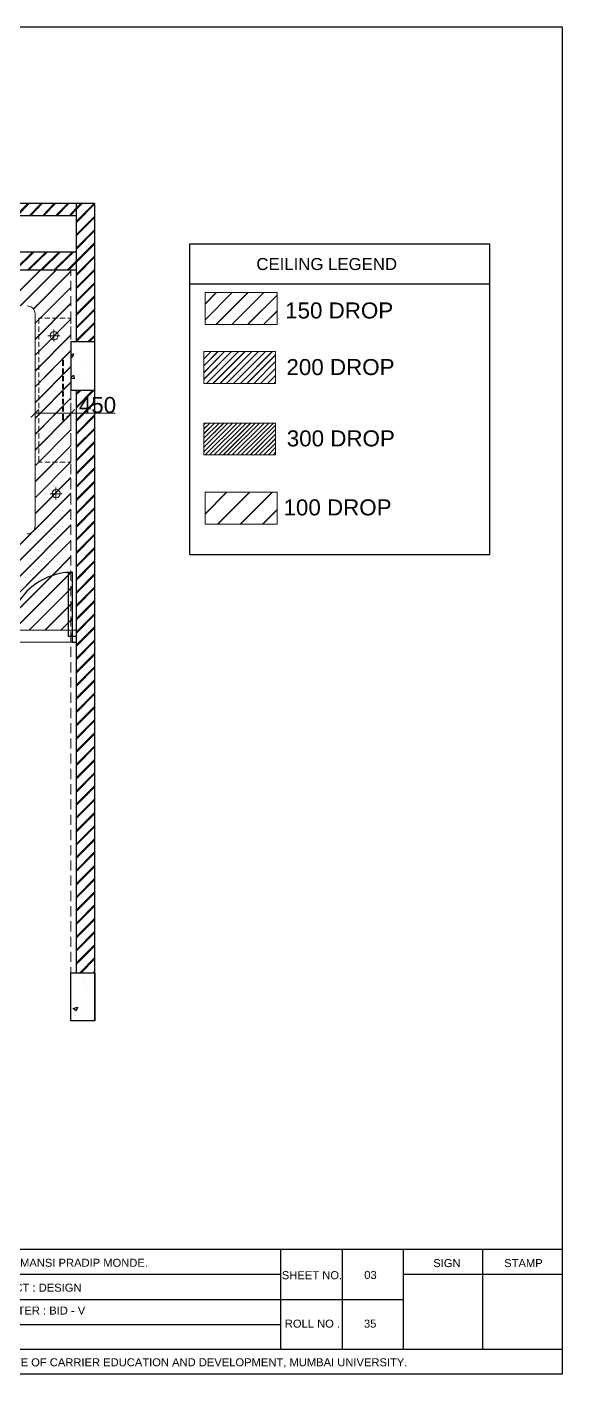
# Model space of a CAD drawing. Header units: millimetres. Extents: x 68955 to 118645, y -193284 to 16474.
# Drawn here: x 90312 to 97000, y -128433 to -111606 of the extents above; entities that cross this region are included whole.
import ezdxf

# ---------------------------------------------------------------- set-up
doc = ezdxf.new("R2010")
doc.units = ezdxf.units.MM
for name, color, linetype, true_color in [('PDF7_0', 7, 'Continuous', 0x535353), ('PDF7_celling', 7, 'Continuous', 0x00cc70), ('PDF7_coloum', 7, 'Continuous', 0x767676), ('PDF7_door', 7, 'Continuous', 0x535353), ('PDF7_dotted line', 7, 'Continuous', 0x535353), ('PDF7_furniture', 7, 'Continuous', 0xab5246), ('PDF7_light', 7, 'Continuous', 0xff8e53), ('PDF7_plan', 7, 'Continuous', 0x989898)]:
    doc.layers.add(name, color=color, linetype=linetype, true_color=true_color)
doc.layers.add('PDF7_Text', color=7, linetype='Continuous')
doc.styles.add('PDF Arial', font='arial.ttf')

msp = doc.modelspace()

# ---------------------------------------------------------------- hatches: boundary and pattern name
at = {"layer": 'PDF7_0', "transparency": 33554559}
for points in [[(90466.567, -116386.601), (90458.394, -116378.429), (90356.238, -116476.499), (90368.496, -116488.758)], [(90805.726, -116476.499), (90817.985, -116488.758), (90916.056, -116386.601), (90907.883, -116378.429)]]:
    msp.add_hatch(color=256, dxfattribs=at).paths.add_polyline_path(points)

# ---------------------------------------------------------------- linework, layer by layer
at = {"layer": 'PDF7_0', "color": 7, "lineweight": 25}
msp.add_lwpolyline([(78232.3, -111605.675), (97000.499, -111605.675), (97000.499, -128432.9), (78232.3, -128432.9)], close=True, dxfattribs=at)
for points in [[(97000.499, -126876.035), (78232.3, -126876.035)], [(93482.228, -126876.035), (93482.228, -128122.345)], [(94250.445, -126876.035), (94250.445, -128122.345)], [(95014.576, -126876.035), (95014.576, -128122.345)], [(96007.537, -126876.035), (96007.537, -128122.345)], [(89579.848, -127186.591), (93482.228, -127186.591)], [(95014.576, -127186.591), (97000.499, -127186.591)], [(89579.848, -127501.233), (95014.576, -127501.233)], [(89579.848, -127811.789), (93482.228, -127811.789)], [(88733.992, -128122.345), (97000.499, -128122.345)]]:
    msp.add_lwpolyline(points, dxfattribs=at)
at = {"layer": 'PDF7_celling', "lineweight": 13}
for points in [[(90033.423, -115091.256), (90482.912, -114641.768)], [(90037.509, -115091.256), (90486.998, -114641.768)], [(90229.564, -115091.256), (90679.052, -114641.768)], [(90233.65, -115091.256), (90683.139, -114641.768)], [(90388.928, -115132.119), (90862.934, -114658.113)], [(90393.014, -115132.119), (90862.934, -114662.199)], [(92538.301, -115062.652), (92677.234, -114923.72)], [(92538.301, -115066.739), (92681.321, -114923.72)], [(92673.148, -115324.173), (93073.602, -114923.72)], [(92677.234, -115324.173), (93077.688, -114923.72)], [(90413.445, -115503.969), (90862.934, -115054.48)], [(90413.445, -115508.055), (90862.934, -115058.566)], [(93069.515, -115324.173), (93441.365, -114956.41), (93073.602, -115324.173)], [(90413.445, -115193.413), (90413.445, -117841.31)], [(93441.365, -115156.636), (93269.742, -115324.173), (93441.365, -115152.55)], [(90413.445, -115900.336), (90862.934, -115450.847)], [(90413.445, -115904.422), (90862.934, -115454.934)], [(90862.934, -115651.074), (90413.445, -116100.563), (90862.934, -115646.988)], [(90413.445, -116296.703), (90862.934, -115847.215)], [(90413.445, -116300.79), (90862.934, -115851.301)], [(90413.445, -116492.844), (90862.934, -116043.355)], [(90413.445, -116496.93), (90862.934, -116047.442)], [(90413.445, -116693.071), (90862.934, -116243.582), (90413.445, -116697.157)], [(90413.445, -116889.211), (90862.934, -116439.723)], [(90413.445, -116893.298), (90862.934, -116443.809)], [(90413.445, -117285.579), (90862.934, -116836.09)], [(90413.445, -117289.665), (90862.934, -116840.176)], [(90413.445, -117681.946), (90862.934, -117232.457)], [(90413.445, -117686.032), (90862.934, -117236.544)], [(90388.928, -117906.691), (90862.934, -117432.684)], [(90397.1, -117894.432), (90862.934, -117428.598)], [(89346.931, -119140.742), (90862.934, -117628.825)], [(89351.017, -119140.742), (90862.934, -117632.911)], [(89150.791, -119140.742), (90364.41, -117927.122)], [(89154.877, -119140.742), (90376.669, -117918.949)], [(89547.158, -119140.742), (90862.934, -117824.965)], [(89551.244, -119140.742), (90862.934, -117829.052)], [(89743.298, -119140.742), (90862.934, -118025.192), (89747.385, -119140.742)], [(90862.934, -118225.419), (90630.017, -118458.336), (90123.321, -118965.032), (89943.525, -119140.742), (90123.321, -118960.946), (90621.845, -118462.422), (90862.934, -118221.333)], [(90139.666, -119140.742), (90830.244, -118450.163), (90862.934, -118421.56), (90862.934, -118417.473)], [(90143.752, -119140.742), (90830.244, -118454.25), (90862.934, -118421.56), (90867.02, -118417.473)], [(90536.033, -119140.742), (90830.244, -118846.531), (90862.934, -118817.927), (90879.279, -118797.496)], [(90540.119, -119140.742), (90830.244, -118850.617), (90862.934, -118817.927), (90879.279, -118801.582)], [(90879.279, -118997.722), (90862.934, -119018.154), (90830.244, -119046.758), (90736.26, -119140.742), (90830.244, -119046.758), (90862.934, -119014.067), (90879.279, -118993.636)], [(90033.423, -119140.742), (90932.401, -119140.742)], [(90033.423, -119291.933), (90932.401, -119291.933)], [(90879.279, -119197.949), (90862.934, -119214.294), (90858.848, -119218.381), (90862.934, -119210.208), (90879.279, -119193.863)]]:
    msp.add_lwpolyline(points, dxfattribs=at)
for points in [[(90862.934, -114858.339), (90413.445, -115307.828)], [(92877.461, -114923.72), (92538.301, -115262.879)], [(93273.828, -114923.72), (92873.375, -115324.173)], [(90862.934, -115254.707), (90413.445, -115704.196)], [(90862.934, -116639.949), (90413.445, -117089.438)], [(90862.934, -117036.317), (90413.445, -117485.806)], [(90879.279, -118601.355), (90862.934, -118621.786), (90830.244, -118650.39), (90339.893, -119140.742), (90830.244, -118650.39), (90862.934, -118617.7)]]:
    msp.add_lwpolyline(points, close=True, dxfattribs=at)
at = {"layer": 'PDF7_celling', "color": 61, "lineweight": 13, "true_color": 0xd3e47f}
for points in [[(92530.129, -115659.247), (92521.956, -115667.419)], [(92615.94, -115659.247), (92521.956, -115753.231)], [(92955.1, -115659.247), (92554.646, -116059.7)], [(93208.448, -115659.247), (92807.995, -116059.7)], [(93294.26, -115659.247), (92893.806, -116059.7)], [(93420.934, -115785.921), (93147.154, -116059.7)], [(93420.934, -115871.732), (93232.966, -116059.7)], [(93420.934, -115957.544), (93318.777, -116059.7)]]:
    msp.add_lwpolyline(points, close=True, dxfattribs=at)
for points in [[(92701.752, -115659.247), (92521.956, -115839.042), (92697.666, -115659.247)], [(92521.956, -115920.767), (92783.477, -115659.247), (92521.956, -115924.854)], [(92521.956, -116006.579), (92869.289, -115659.247), (92521.956, -116010.665)], [(92636.372, -116059.7), (93036.825, -115659.247)], [(92640.458, -116059.7), (93040.912, -115659.247)], [(92722.183, -116059.7), (93122.637, -115659.247), (92726.269, -116059.7)], [(93380.071, -115659.247), (92979.618, -116059.7), (93375.985, -115659.247)], [(93061.343, -116059.7), (93420.934, -115700.109)], [(93065.429, -116059.7), (93420.934, -115704.196)], [(93400.503, -116059.7), (93420.934, -116039.269)], [(93404.589, -116059.7), (93420.934, -116043.355)]]:
    msp.add_lwpolyline(points, dxfattribs=at)
at = {"layer": 'PDF7_celling', "color": 132, "lineweight": 13, "true_color": 0x32c7d3}
for points in [[(92542.388, -116554.138), (92521.956, -116574.569)], [(92714.011, -116554.138), (92521.956, -116742.106)], [(92824.34, -116554.138), (92521.956, -116856.521)], [(92881.547, -116554.138), (92521.956, -116913.729)], [(92938.755, -116554.138), (92538.301, -116950.505)], [(92995.963, -116554.138), (92595.509, -116950.505)], [(93053.17, -116554.138), (92652.717, -116950.505)], [(93220.707, -116554.138), (92820.253, -116950.505)], [(93277.915, -116554.138), (92877.461, -116950.505)], [(93335.122, -116554.138), (92934.669, -116950.505)], [(93392.33, -116554.138), (92991.876, -116950.505)], [(93420.934, -116578.656), (93049.084, -116950.505)], [(93420.934, -116693.071), (93159.413, -116950.505)], [(93420.934, -116803.4), (93273.828, -116950.505)], [(93420.934, -116860.608), (93331.036, -116950.505)], [(93420.934, -116917.815), (93388.244, -116950.505)]]:
    msp.add_lwpolyline(points, close=True, dxfattribs=at)
for points in [[(92521.956, -116627.691), (92599.595, -116554.138), (92521.956, -116631.777)], [(92521.956, -116684.898), (92656.803, -116554.138), (92521.956, -116688.985)], [(92771.218, -116554.138), (92521.956, -116799.314), (92767.132, -116554.138)], [(93110.378, -116554.138), (92709.924, -116950.505), (93106.292, -116554.138)], [(92763.046, -116950.505), (93163.499, -116554.138), (92767.132, -116950.505)], [(93102.205, -116950.505), (93420.934, -116635.863), (93106.292, -116950.505)], [(93420.934, -116750.279), (93216.621, -116950.505), (93420.934, -116746.192)]]:
    msp.add_lwpolyline(points, dxfattribs=at)
at = {"layer": 'PDF7_celling', "color": 213, "lineweight": 13, "true_color": 0xcc85c3}
for points in [[(92538.301, -117686.032), (92807.995, -117416.339)], [(92538.301, -117690.119), (92812.081, -117416.339)], [(92693.579, -117816.793), (93094.033, -117416.339)], [(92697.666, -117816.793), (93098.119, -117416.339)], [(92975.531, -117816.793), (93375.985, -117416.339)], [(92979.618, -117816.793), (93380.071, -117416.339)], [(93257.483, -117816.793), (93441.365, -117632.911)], [(93261.57, -117816.793), (93441.365, -117636.997)]]:
    msp.add_lwpolyline(points, dxfattribs=at)
at = {"layer": 'PDF7_celling', "lineweight": 13}
for centre, start, end in [((90313.332, -115191.37), 359.9998993, 90.0001007), ((90313.332, -117839.267), 269.9998993, 0.0001007)]:
    msp.add_arc(centre, 100.113, start, end, dxfattribs=at)
at = {"layer": 'PDF7_coloum', "lineweight": 25}
for points in [[(90033.423, -114106.467), (90323.548, -113812.256)], [(90188.701, -113963.448), (90339.893, -113812.256)], [(90339.893, -113963.448), (90491.084, -113812.256)], [(90356.238, -113963.448), (90503.343, -113812.256)], [(90507.429, -113963.448), (90654.535, -113812.256)], [(90519.688, -113963.448), (90670.88, -113812.256)], [(90670.88, -113963.448), (90822.072, -113812.256)], [(90687.225, -113963.448), (90834.33, -113812.256)], [(90838.417, -113963.448), (90932.401, -113865.378), (90985.522, -113812.256)], [(90850.675, -113963.448), (90932.401, -113881.723), (91001.867, -113812.256)], [(90932.401, -114032.915), (91153.059, -113812.256)], [(90932.401, -114049.26), (91161.231, -113816.343)], [(90932.401, -114196.365), (91161.231, -113967.534)], [(90932.401, -114212.71), (91161.231, -113983.879)], [(90932.401, -114363.902), (91161.231, -114135.071)], [(90932.401, -114380.247), (91161.231, -114147.33)], [(90156.011, -114641.768), (90384.842, -114412.937)], [(90172.356, -114641.768), (90401.187, -114412.937)], [(90323.548, -114641.768), (90552.378, -114412.937)], [(90335.806, -114641.768), (90568.723, -114412.937)], [(90486.998, -114641.768), (90715.829, -114412.937)], [(90503.343, -114641.768), (90732.174, -114412.937)], [(90654.535, -114641.768), (90883.365, -114412.937)], [(90666.794, -114641.768), (90899.71, -114412.937)], [(91161.231, -114298.522), (90932.401, -114527.352), (90817.985, -114641.768)], [(91161.231, -114314.867), (90932.401, -114543.697), (90834.33, -114641.768)], [(90932.401, -114694.889), (91161.231, -114466.058)], [(90932.401, -114711.234), (91161.231, -114478.317)], [(90932.401, -114858.339), (91161.231, -114629.509)], [(90932.401, -114874.684), (91161.231, -114645.854)], [(90932.401, -115025.876), (91161.231, -114797.045)], [(90932.401, -115038.135), (91161.231, -114809.304)], [(90932.401, -115189.327), (91161.231, -114960.496)], [(90932.401, -115205.672), (91161.231, -114976.841)], [(90932.401, -115356.863), (91161.231, -115128.033)], [(90932.401, -115369.122), (91161.231, -115140.291)], [(90932.401, -115520.314), (91161.231, -115291.483)], [(90932.401, -115536.659), (91161.231, -115307.828)], [(91075.42, -115540.745), (91161.231, -115454.934)], [(91091.765, -115540.745), (91161.231, -115471.279)], [(90932.401, -116182.288), (90973.263, -116141.426)], [(90932.401, -116349.825), (91136.714, -116141.426)], [(90932.401, -116198.633), (90989.608, -116141.426)], [(90932.401, -116362.084), (91153.059, -116141.426)], [(90932.401, -116513.275), (91161.231, -116284.445)], [(90932.401, -116529.62), (91161.231, -116300.79)], [(90932.401, -116680.812), (91161.231, -116447.895)], [(90932.401, -116693.071), (91161.231, -116464.24)], [(90932.401, -116844.263), (91161.231, -116615.432)], [(90932.401, -116860.608), (91161.231, -116631.777)], [(90932.401, -117011.799), (91161.231, -116778.882)], [(90932.401, -117024.058), (91161.231, -116795.227)], [(90932.401, -117175.25), (91161.231, -116946.419)], [(90932.401, -117191.595), (91161.231, -116962.764)], [(90932.401, -117342.786), (91161.231, -117109.87)], [(90932.401, -117355.045), (91161.231, -117126.215)], [(90932.401, -117506.237), (91161.231, -117277.406)], [(90932.401, -117522.582), (91161.231, -117293.751)], [(90932.401, -117673.774), (91161.231, -117440.857)], [(90932.401, -117686.032), (91161.231, -117457.202)], [(90932.401, -117837.224), (91161.231, -117608.393)], [(90932.401, -117853.569), (91161.231, -117620.652)], [(90932.401, -118004.761), (91161.231, -117771.844)], [(90932.401, -118017.02), (91161.231, -117788.189)], [(90932.401, -118168.211), (91161.231, -117939.381)], [(90932.401, -118184.556), (91161.231, -117951.639)], [(90932.401, -118335.748), (91161.231, -118102.831)], [(90932.401, -118348.007), (91161.231, -118119.176)], [(90932.401, -118499.198), (91161.231, -118270.368)], [(90932.401, -118515.544), (91161.231, -118282.627)], [(90932.401, -118666.735), (91161.231, -118433.818)], [(90932.401, -118678.994), (91161.231, -118450.163)], [(90932.401, -118830.186), (91161.231, -118601.355)], [(90932.401, -118846.531), (91161.231, -118613.614)], [(90932.401, -118993.636), (91161.231, -118764.805)], [(90932.401, -119009.981), (91161.231, -118781.151)], [(90932.401, -119161.173), (91161.231, -118932.342)], [(90932.401, -119177.518), (91161.231, -118944.601)], [(90932.401, -119324.623), (91161.231, -119095.793)], [(90932.401, -119340.968), (91161.231, -119112.138)], [(90932.401, -119492.16), (91161.231, -119263.329)], [(90932.401, -119508.505), (91161.231, -119275.588)], [(90932.401, -119655.611), (91161.231, -119426.78)], [(90932.401, -119671.956), (91161.231, -119443.125)], [(90932.401, -119823.147), (91161.231, -119594.317)], [(90932.401, -119839.492), (91161.231, -119606.575)], [(90932.401, -119986.598), (91161.231, -119757.767)], [(90932.401, -120002.943), (91161.231, -119774.112)], [(90932.401, -120154.134), (91161.231, -119925.304)], [(90932.401, -120170.479), (91161.231, -119937.563)], [(90932.401, -120317.585), (91161.231, -120088.754)], [(90932.401, -120333.93), (91161.231, -120105.099)], [(90932.401, -120485.122), (91161.231, -120256.291)], [(90932.401, -120501.467), (91161.231, -120268.55)], [(90932.401, -120648.572), (91161.231, -120419.741)], [(90932.401, -120664.917), (91161.231, -120436.086)], [(90932.401, -120816.109), (91161.231, -120587.278)], [(90932.401, -120832.454), (91161.231, -120599.537)], [(90932.401, -120979.559), (91161.231, -120750.729)], [(90932.401, -120995.904), (91161.231, -120767.074)], [(90932.401, -121147.096), (91161.231, -120918.265)], [(90932.401, -121163.441), (91161.231, -120930.524)], [(90932.401, -121310.546), (91161.231, -121081.716)], [(90932.401, -121326.892), (91161.231, -121098.061)], [(90932.401, -121478.083), (91161.231, -121249.253)], [(90932.401, -121490.342), (91161.231, -121261.511)], [(90932.401, -121641.534), (91161.231, -121412.703)], [(90932.401, -121657.879), (91161.231, -121429.048)], [(90932.401, -121809.07), (91161.231, -121580.24)], [(90932.401, -121821.329), (91161.231, -121592.499)], [(90932.401, -121972.521), (91161.231, -121743.69)], [(90932.401, -121988.866), (91161.231, -121760.035)], [(90932.401, -122140.058), (91161.231, -121907.141)], [(90932.401, -122152.316), (91161.231, -121923.486)], [(90932.401, -122303.508), (91161.231, -122074.677)], [(90932.401, -122319.853), (91161.231, -122091.022)], [(90932.401, -122471.045), (91161.231, -122238.128)], [(90932.401, -122483.304), (91161.231, -122254.473)], [(90932.401, -122634.495), (91161.231, -122405.665)], [(90932.401, -122650.84), (91161.231, -122422.01)], [(90932.401, -122802.032), (91161.231, -122569.115)], [(90932.401, -122814.291), (91161.231, -122585.46)], [(90932.401, -122965.482), (91161.231, -122736.652)], [(90932.401, -122981.827), (91161.231, -122752.997)], [(90932.401, -123133.019), (91161.231, -122900.102)], [(90932.401, -123145.278), (91161.231, -122916.447)], [(90932.401, -123296.47), (91161.231, -123067.639)], [(90932.401, -123312.815), (91161.231, -123083.984)], [(90973.263, -123423.144), (91161.231, -123231.089)], [(90989.608, -123423.144), (91161.231, -123247.434)], [(91140.8, -123423.144), (91161.231, -123398.626)], [(91153.059, -123423.144), (91161.231, -123414.971)]]:
    msp.add_lwpolyline(points, dxfattribs=at)
at = {"layer": 'PDF7_coloum', "color": 251, "lineweight": 25, "true_color": 0x535353}
for points in [[(90862.934, -115540.745), (90862.934, -116141.426), (91161.231, -116141.426), (91161.231, -115540.745)], [(90862.934, -123423.144), (91161.231, -123423.144), (91161.231, -124019.738), (90862.934, -124019.738)]]:
    msp.add_lwpolyline(points, close=True, dxfattribs=at)
msp.add_lwpolyline([(90932.401, -115687.851), (90932.401, -115687.851)], dxfattribs=at)
at = {"layer": 'PDF7_door', "lineweight": 25}
for points in [[(90879.279, -119218.381), (90830.244, -119218.381), (90830.244, -118417.473), (90879.279, -118417.473)], [(90879.279, -119291.933), (90932.401, -119291.933), (90932.401, -119218.381), (90879.279, -119218.381)]]:
    msp.add_lwpolyline(points, close=True, dxfattribs=at)
msp.add_arc((90881.322, -119216.337), 798.864, 89.9999957, 180.0000043, dxfattribs=at)
at = {"layer": 'PDF7_dotted line', "lineweight": 20}
for points in [[(90862.934, -114641.768), (90862.934, -114715.32)], [(90862.934, -114776.614), (90862.934, -114903.288)], [(90862.934, -114968.668), (90862.934, -115095.343)], [(90862.934, -115160.723), (90862.934, -115287.397)], [(90862.934, -115348.691), (90862.934, -115475.365)], [(90862.934, -115540.745), (90862.934, -115667.419)], [(90862.934, -115728.713), (90862.934, -115859.473)], [(90862.934, -115920.767), (90862.934, -116047.442)], [(90862.934, -116112.822), (90862.934, -116239.496)], [(90862.934, -116300.79), (90862.934, -116427.464)], [(90862.934, -116492.844), (90862.934, -116619.518)], [(90862.934, -116684.898), (90862.934, -116811.572)], [(90862.934, -116872.866), (90862.934, -116999.54)], [(90862.934, -117064.921), (90862.934, -117191.595)], [(90862.934, -117252.889), (90862.934, -117379.563)], [(90862.934, -117444.943), (90862.934, -117571.617)], [(90862.934, -117636.997), (90862.934, -117763.671)], [(90862.934, -117824.965), (90862.934, -117951.639)], [(90862.934, -118017.02), (90862.934, -118143.694)], [(90862.934, -118204.988), (90862.934, -118331.662)], [(90862.934, -118397.042), (90862.934, -118523.716)], [(90862.934, -118589.096), (90862.934, -118715.77)], [(90862.934, -118777.064), (90862.934, -118903.738)], [(90862.934, -118969.119), (90862.934, -119095.793)], [(90862.934, -119157.087), (90862.934, -119287.847)], [(90862.934, -119349.141), (90862.934, -119475.815)], [(90862.934, -119541.195), (90862.934, -119667.869)], [(90862.934, -119729.163), (90862.934, -119855.837)], [(90862.934, -119921.218), (90862.934, -120047.892)], [(90862.934, -120113.272), (90862.934, -120239.946)], [(90862.934, -120301.24), (90862.934, -120427.914)], [(90862.934, -120493.294), (90862.934, -120619.968)], [(90862.934, -120681.262), (90862.934, -120807.936)], [(90862.934, -120873.316), (90862.934, -120999.991)], [(90862.934, -121065.371), (90862.934, -121192.045)], [(90862.934, -121253.339), (90862.934, -121380.013)], [(90862.934, -121445.393), (90862.934, -121572.067)], [(90862.934, -121633.361), (90862.934, -121764.122)], [(90862.934, -121825.415), (90862.934, -121952.09)], [(90862.934, -122017.47), (90862.934, -122144.144)], [(90862.934, -122205.438), (90862.934, -122332.112)], [(90862.934, -122397.492), (90862.934, -122524.166)], [(90862.934, -122589.546), (90862.934, -122716.22)], [(90862.934, -122777.514), (90862.934, -122904.188)], [(90862.934, -122969.569), (90862.934, -123096.243)], [(90862.934, -123157.537), (90862.934, -123284.211)], [(90862.934, -123349.591), (90862.934, -123423.144)]]:
    msp.add_lwpolyline(points, dxfattribs=at)
at = {"layer": 'PDF7_furniture', "color": 251, "lineweight": 20, "true_color": 0x535353}
for points in [[(92538.301, -115324.173), (93441.365, -115324.173), (93441.365, -114923.72), (92538.301, -114923.72)], [(92521.956, -116059.7), (93420.934, -116059.7), (93420.934, -115659.247), (92521.956, -115659.247)], [(92521.956, -116950.505), (93420.934, -116950.505), (93420.934, -116554.138), (92521.956, -116554.138)], [(92538.301, -117816.793), (93441.365, -117816.793), (93441.365, -117416.339), (92538.301, -117416.339)]]:
    msp.add_lwpolyline(points, close=True, dxfattribs=at)
at = {"layer": 'PDF7_furniture', "lineweight": 20}
for points in [[(90503.343, -115242.448), (90462.48, -115242.448), (90462.48, -115316.001)], [(90597.327, -115242.448), (90536.033, -115242.448)], [(90695.397, -115242.448), (90630.017, -115242.448)], [(90789.381, -115242.448), (90724.001, -115242.448)], [(90862.934, -115316.001), (90862.934, -115242.448), (90822.072, -115242.448)], [(90462.48, -115348.691), (90462.48, -115414.071)], [(90862.934, -115414.071), (90862.934, -115348.691)], [(90462.48, -115442.675), (90462.48, -115508.055)], [(90462.48, -115540.745), (90462.48, -115602.039)], [(90862.934, -115508.055), (90862.934, -115442.675)], [(90862.934, -115602.039), (90862.934, -115540.745)], [(90462.48, -115634.729), (90462.48, -115696.023)], [(90462.48, -115728.713), (90462.48, -115794.093)], [(90756.691, -115839.042), (90756.691, -115769.576), (90768.95, -115769.576), (90768.95, -115839.042)], [(90862.934, -115696.023), (90862.934, -115634.729)], [(90862.934, -115794.093), (90862.934, -115728.713)], [(90462.48, -115826.783), (90462.48, -115888.077)], [(90462.48, -115920.767), (90462.48, -115982.061)], [(90756.691, -115937.112), (90756.691, -115871.732)], [(90768.95, -115871.732), (90768.95, -115937.112)], [(90862.934, -115888.077), (90862.934, -115826.783)], [(90862.934, -115982.061), (90862.934, -115920.767)], [(90462.48, -116014.751), (90462.48, -116080.132)], [(90756.691, -116031.096), (90756.691, -115969.803)], [(90756.691, -116125.08), (90756.691, -116063.787)], [(90768.95, -115969.803), (90768.95, -116031.096)], [(90768.95, -116063.787), (90768.95, -116125.08)], [(90862.934, -116080.132), (90862.934, -116014.751)], [(90462.48, -116108.735), (90462.48, -116174.116)], [(90462.48, -116206.806), (90462.48, -116268.1)], [(90756.691, -116223.151), (90756.691, -116157.771)], [(90756.691, -116317.135), (90756.691, -116251.755)], [(90768.95, -116157.771), (90768.95, -116223.151)], [(90768.95, -116251.755), (90768.95, -116317.135)], [(90862.934, -116174.116), (90862.934, -116108.735)], [(90862.934, -116268.1), (90862.934, -116206.806)], [(90462.48, -116300.79), (90462.48, -116366.17)], [(90462.48, -116394.774), (90462.48, -116460.154)], [(90756.691, -116411.119), (90756.691, -116349.825)], [(90768.95, -116443.809), (90768.95, -116517.362), (90756.691, -116517.362), (90756.691, -116443.809)], [(90768.95, -116349.825), (90768.95, -116411.119)], [(90862.934, -116366.17), (90862.934, -116300.79)], [(90862.934, -116460.154), (90862.934, -116394.774)], [(90462.48, -116492.844), (90462.48, -116554.138)], [(90462.48, -116586.828), (90462.48, -116652.208)], [(90862.934, -116554.138), (90862.934, -116492.844)], [(90862.934, -116652.208), (90862.934, -116586.828)], [(90462.48, -116680.812), (90462.48, -116746.192)], [(90462.48, -116778.882), (90462.48, -116840.176)], [(90862.934, -116746.192), (90862.934, -116680.812)], [(90862.934, -116840.176), (90862.934, -116778.882)], [(90462.48, -116872.866), (90462.48, -116934.16)], [(90862.934, -116934.16), (90862.934, -116872.866)], [(90462.48, -116966.85), (90462.48, -117040.403), (90503.343, -117040.403)], [(90536.033, -117040.403), (90597.327, -117040.403)], [(90630.017, -117040.403), (90695.397, -117040.403)], [(90724.001, -117040.403), (90789.381, -117040.403)], [(90822.072, -117040.403), (90862.934, -117040.403), (90862.934, -116966.85)]]:
    msp.add_lwpolyline(points, dxfattribs=at)
at = {"layer": 'PDF7_furniture', "color": 251, "lineweight": 20, "true_color": 0x535353}
for points in [[(90413.445, -116517.362), (90413.445, -116431.55), (90862.934, -116431.55), (90862.934, -116582.742)], [(90862.934, -116431.55), (91414.579, -116431.55)]]:
    msp.add_lwpolyline(points, dxfattribs=at)
at = {"layer": 'PDF7_light', "lineweight": 13}
for points in [[(90650.449, -115536.659), (90650.449, -115385.467)], [(90572.81, -115463.106), (90724.001, -115463.106)], [(90601.413, -117436.77), (90752.605, -117436.77)], [(90674.966, -117510.323), (90674.966, -117359.132)]]:
    msp.add_lwpolyline(points, dxfattribs=at)
for centre in [(90652.491, -115461.064), (90677.009, -117434.728)]:
    msp.add_circle(centre, 51.079, dxfattribs=at)
at = {"layer": 'PDF7_plan', "color": 251, "lineweight": 25, "true_color": 0x535353}
for points in [[(91161.231, -124019.738), (91161.231, -113812.256), (80050.686, -113812.256), (80050.686, -117943.467), (80050.686, -118715.77)], [(90033.423, -113812.256), (90033.423, -114641.768), (90932.401, -114641.768)], [(90932.401, -115540.745), (90932.401, -113812.256)], [(90932.401, -113963.448), (90180.528, -113963.448), (90180.528, -114412.937), (90932.401, -114412.937)], [(92346.247, -114813.391), (96093.349, -114813.391)], [(90932.401, -123423.144), (90932.401, -116141.426)]]:
    msp.add_lwpolyline(points, dxfattribs=at)
msp.add_lwpolyline([(92346.247, -114314.867), (96093.349, -114314.867), (96093.349, -118200.901), (92346.247, -118200.901)], close=True, dxfattribs=at)
at = {"layer": 'PDF7_plan', "lineweight": 25}
for points in [[(90862.934, -115700.109), (90895.624, -115687.851), (90879.279, -115732.799), (90862.934, -115720.541)], [(90907.883, -115749.144), (90907.883, -115749.144)], [(91104.024, -115626.557), (91104.024, -115626.557)], [(91157.145, -115663.333), (91157.145, -115663.333)], [(90903.797, -115924.854), (90903.797, -115924.854)], [(90944.659, -115794.093), (90944.659, -115794.093)], [(91030.471, -115790.007), (91030.471, -115790.007)], [(91095.851, -115900.336), (91095.851, -115900.336)], [(90862.934, -115990.234), (90895.624, -115953.458), (90903.797, -116002.493), (90862.934, -115998.406)], [(90936.487, -116047.442), (90936.487, -116047.442)], [(91001.867, -116051.528), (91001.867, -116051.528)], [(91014.126, -123508.955), (91014.126, -123508.955)], [(91001.867, -123549.818), (91001.867, -123549.818)], [(91042.73, -123607.025), (91042.73, -123607.025)], [(91054.988, -123582.508), (91054.988, -123582.508)], [(91030.471, -123860.374), (91030.471, -123860.374)], [(91046.816, -123856.287), (91046.816, -123856.287)], [(91042.73, -124019.738), (91042.73, -124019.738)]]:
    msp.add_lwpolyline(points, dxfattribs=at)
msp.add_lwpolyline([(90944.659, -123848.115), (90928.314, -123897.15), (90891.538, -123868.546)], close=True, dxfattribs=at)

# ---------------------------------------------------------------- texts
at = {"layer": 'PDF7_Text', "color": 251, "true_color": 0x535353, "attachment_point": 7, "style": 'PDF Arial'}
for s, insert, char_height in [('CEILING LEGEND', (93179.844, -114644.325), 149.97794), ('450', (90961.004, -116430.874), 199.9725)]:
    msp.add_mtext(s, dxfattribs=dict(at, insert=insert, char_height=char_height))
at = {"layer": 'PDF7_Text', "attachment_point": 7, "style": 'PDF Arial'}
for s, insert, char_height in [('150 DROP', (93539.435, -115249.944), 199.9725), ('200 DROP', (93555.781, -115956.868), 199.9725), ('300 DROP', (93559.867, -116847.809), 199.9725), ('100 DROP', (93519.004, -117709.874), 199.9725), ('NAME : MANSI PRADIP MONDE.', (89706.522, -127094.312), 99.98627), ('SIGN', (95390.512, -127098.398), 99.9863), ('STAMP', (96277.231, -127098.398), 99.9863), ('SHEET NO.', (93498.573, -127249.59), 99.9863), ('03', (94528.311, -127245.572), 99.9863), ('SUBJECT : DESIGN', (89706.522, -127404.868), 99.98627), ('SEMESTER : BID - V', (89706.522, -127690.906), 99.98627), ('ROLL NO .', (93535.349, -127854.356), 99.9863), ('35', (94524.225, -127854.425), 99.9863), ('GARWARE INSTITUTE OF CARRIER EDUCATION AND DEVELOPMENT, MUMBAI UNIVERSITY.', (88844.321, -128354.609), 99.98627)]:
    msp.add_mtext(s, dxfattribs=dict(at, insert=insert, char_height=char_height))

doc.saveas('drawing.dxf')
